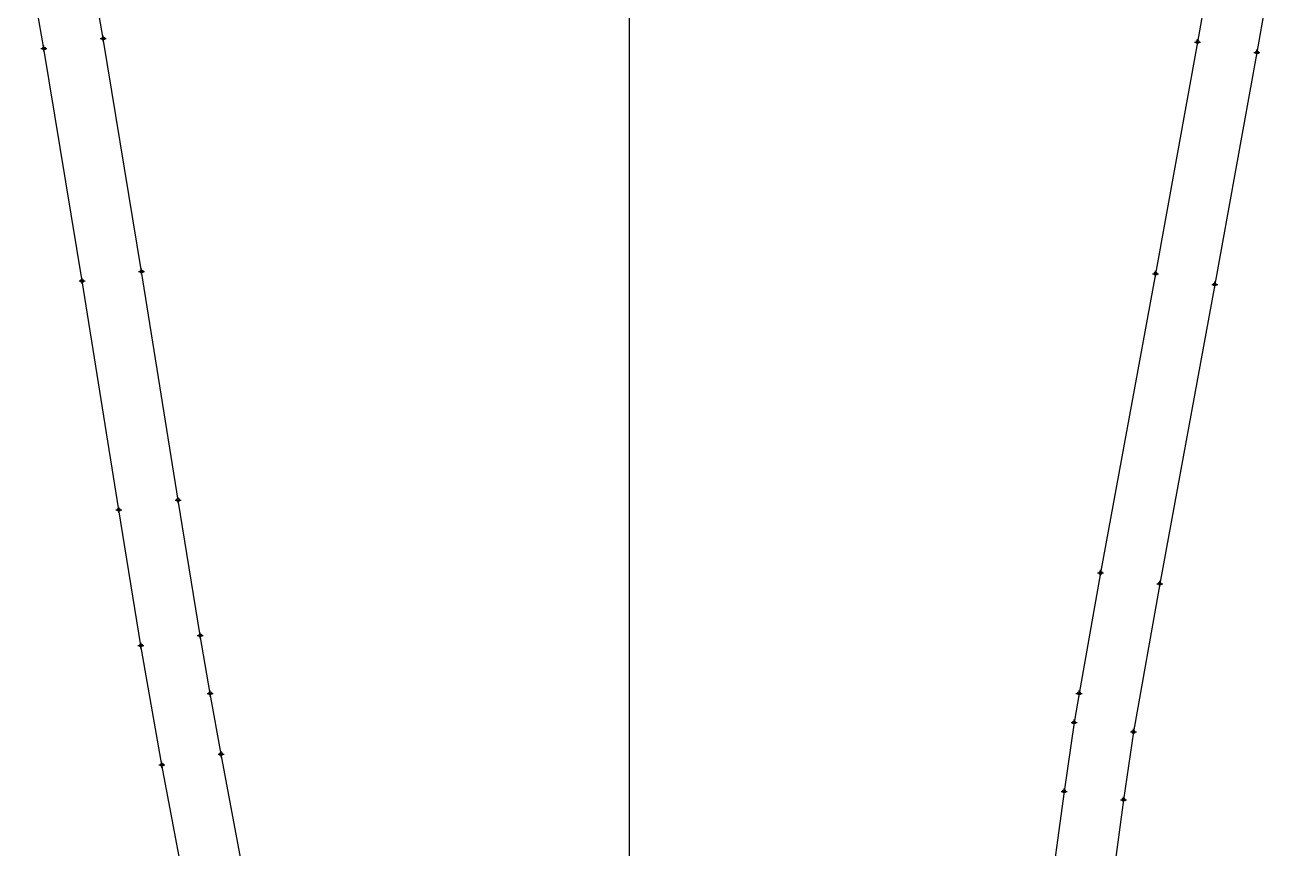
# Model space of a CAD drawing. Extents: x -1 to 1173, y -1 to 1096.
# Drawn here: x 610.1 to 1027.9, y 272.9 to 546.8 of the extents above; entities that cross this region are included whole.
import ezdxf

# ---------------------------------------------------------------- set-up
doc = ezdxf.new("R2010")
doc.units = 0
doc.header["$PDMODE"] = 34
for name, color, linetype in [('1', 250, 'CONTINUOUS'), ('14', 250, 'CONTINUOUS'), ('2', 250, 'CONTINUOUS'), ('3', 250, 'CONTINUOUS'), ('7', 250, 'CONTINUOUS'), ('84', 250, 'CONTINUOUS'), ('87', 250, 'CONTINUOUS')]:
    doc.layers.add(name, color=color, linetype=linetype)

# ---------------------------------------------------------------- blocks, each defined once
blk = doc.blocks.new('BACK')
at = {"layer": '1'}
for points in [[(1027.87, 585.06), (1019.57, 537.72), (1005.58, 460.57), (987.27, 361.04), (978.55, 311.78), (975.26, 289.26), (969.92, 249.54)], [(662.87, 262.17), (655.59, 300.88), (648.63, 340.54), (641.23, 385.65), (629.08, 461.74), (616.38, 539.01), (610.13, 574.64)]]:
    blk.add_lwpolyline(points, dxfattribs=at)
at = {"layer": '14'}
for points in [[(1008.15, 588.42), (999.87, 541.17), (985.9, 464.14), (967.6, 364.66), (960.44, 324.63), (958.81, 314.97), (955.46, 292.04), (950.11, 252.29)], [(682.5, 265.96), (675.27, 304.46), (671.69, 324.63), (668.35, 343.89), (660.96, 388.89), (648.83, 464.89), (636.1, 542.35), (629.82, 578.19)]]:
    blk.add_lwpolyline(points, dxfattribs=at)
at = {"layer": '2'}
for p in [(987.27, 361.04), (671.69, 324.63), (960.44, 324.63), (655.59, 300.88)]:
    blk.add_point(p, dxfattribs=at)
at = {"layer": '3'}
for p in [(616.38, 539.01), (636.1, 542.35), (999.87, 541.17), (1019.57, 537.72), (648.83, 464.89), (985.9, 464.14), (629.08, 461.74), (1005.58, 460.57), (660.96, 388.89), (641.23, 385.65), (967.6, 364.66), (668.35, 343.89), (648.63, 340.54), (958.81, 314.97), (978.55, 311.78), (675.27, 304.46), (955.46, 292.04), (975.26, 289.26)]:
    blk.add_point(p, dxfattribs=at)
at = {"layer": '7'}
blk.add_line((811.06, 124.63), (811.06, 1009.63), dxfattribs=at)
at = {"layer": '84'}
for points in [[(1027.87, 585.06), (1019.57, 537.72), (1005.58, 460.57), (987.27, 361.04), (978.55, 311.78), (975.26, 289.26), (969.92, 249.54)], [(662.87, 262.17), (655.59, 300.88), (648.63, 340.54), (641.23, 385.65), (629.08, 461.74), (616.38, 539.01), (610.13, 574.64)]]:
    blk.add_lwpolyline(points, dxfattribs=at)
at = {"layer": '87'}
for points in [[(1008.15, 588.42), (999.87, 541.17), (985.9, 464.14), (967.6, 364.66), (960.44, 324.63), (958.81, 314.97), (955.46, 292.04), (950.11, 252.29)], [(682.5, 265.96), (675.27, 304.46), (671.69, 324.63), (668.35, 343.89), (660.96, 388.89), (648.83, 464.89), (636.1, 542.35), (629.82, 578.19)]]:
    blk.add_lwpolyline(points, dxfattribs=at)
at = {"layer": '1', "flags": 2}
for p in [(1057.36, 874.09), (1049.69, 804.69), (1045.04, 739.83), (969.92, 249.54)]:
    blk.add_attdef('Dependency', p, '', height=3, dxfattribs=at)

msp = doc.modelspace()

# ---------------------------------------------------------------- block references
at = {"layer": '1'}
msp.add_blockref('BACK', (0, 0), dxfattribs=at)

doc.saveas('drawing.dxf')
